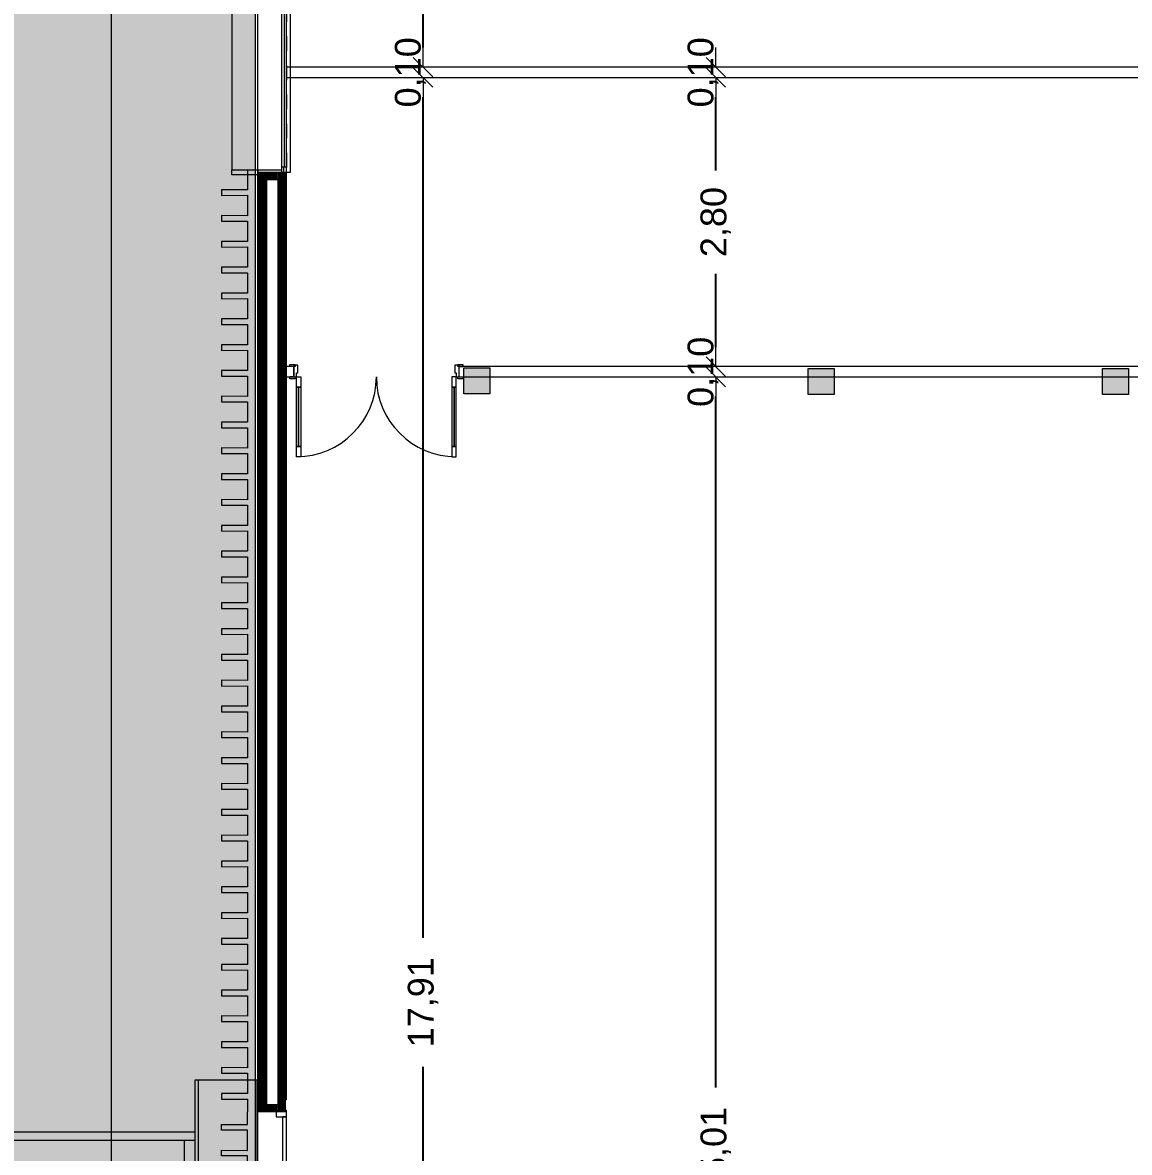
# Model space of a CAD drawing. Header units: millimetres. Extents: x 141848 to 1648660, y -821378 to -151356.
# Drawn here: x 216950 to 227662, y -245614 to -234675 of the extents above; entities that cross this region are included whole.
import ezdxf

# ---------------------------------------------------------------- set-up
doc = ezdxf.new("R2010")
doc.units = ezdxf.units.MM
doc.header["$MEASUREMENT"] = 0
doc.linetypes.add('Traits', pattern=[282.222223, 141.111112, -141.111112])
doc.linetypes.add('Wipeout_Contour', pattern=[1000, 0, -1000])
for name, color, linetype in [('Cars', 7, 'Continuous'), ('Cotations - 1_100', 7, 'Continuous'), ('Fenêtres ARCHICAD', 7, 'Continuous'), ('Nouveau_0', 7, 'Continuous'), ('Nouveau_Co-Structure', 7, 'Continuous'), ('Portes ARCHICAD', 7, 'Continuous'), ('Sols_ Dalles', 7, 'Continuous'), ('Structure - Murs extérieurs', 7, 'Continuous')]:
    doc.layers.add(name, color=color, linetype=linetype)
doc.styles.add('STYLE_GENERE_2', font='')
doc.styles.get('STYLE_GENERE_2').set_extended_font_data('Arial')
doc.dimstyles.new('STYLE_GENERE__4', dxfattribs={"dimtxt": 250, "dimasz": 190, "dimexe": 1.25, "dimexo": 0.625, "dimgap": 0, "dimtad": 1, "dimlfac": 0.001, "dimtxsty": 'STYLE_GENERE_2', "dimblk": 'ARROWHEAD_6', "dimblk1": 'ARROWHEAD_6', "dimblk2": 'ARROWHEAD_6', "dimcen": 2.5, "dimse1": 1, "dimse2": 1, "dimclrd": 7, "dimclre": 7, "dimclrt": 7, "dimazin": 3, "dimtfac": 1, "dimtmove": 0, "dimatfit": 3})
doc.dimstyles.new('STYLE_GENERE__5', dxfattribs={"dimtxt": 250, "dimasz": 190, "dimexe": 1.25, "dimexo": 0.625, "dimgap": 0, "dimtad": 1, "dimlfac": 0.001, "dimtxsty": 'STYLE_GENERE_2', "dimblk": 'ARROWHEAD_6', "dimblk1": 'ARROWHEAD_6', "dimblk2": 'ARROWHEAD_6', "dimcen": 2.5, "dimse1": 1, "dimse2": 1, "dimclrd": 7, "dimclre": 7, "dimclrt": 7, "dimazin": 3, "dimtfac": 1, "dimtmove": 0, "dimatfit": 3})
pattern_1 = [(45, (0, 175), (-55.684659, 55.684659), [0, -52.5, 0, -78.75]), (110, (175, 175), (74.000794, 26.934086), [0, -38.5, 0, -66.5])]
pattern_2 = [(45, (0, 175), (-55.684659, 55.684659), [0, -52.5, 0, -78.75]), (110, (175, 175), (74.000794, 26.934086), [0, -38.5, 0, -66.5])]
pattern_3 = [(45, (0, 0), (-7.0710678, 7.0710678), [])]

# ---------------------------------------------------------------- blocks, each defined once
blk = doc.blocks.new('Porte double 25_7')
at = {"layer": 'Portes ARCHICAD', "color": 7, "linetype": 'Continuous', "lineweight": 5}
for p, q in [((-772, 772), (-772, 672)), ((-732, 772), (-772, 772)), ((-732, 672), (-732, 772)), ((732, 672), (732, 772)), ((732, 772), (772, 772)), ((772, 772), (772, 672)), ((-772, 672), (-732, 672)), ((-752, 672), (-752, 100)), ((772, 672), (732, 672)), ((752, 672), (752, 100)), ((-837, 0), (-837, 19)), ((-837, 19), (-787, 19)), ((-787, 0), (-837, 0)), ((-800, 0), (-837, 0)), ((-800, 0), (-837, 0)), ((-772, 0), (-800, 0)), ((-800, 0), (-800, -115)), ((-800, 0), (-800, -100)), ((-800, 0), (-800, -100)), ((-787, 19), (-787, 0)), ((-732, 100), (-772, 100)), ((-772, 100), (-772, 0)), ((-772, -40), (-772, 0)), ((-772, 0), (-732, 0)), ((-732, 0), (-732, 100)), ((732, 0), (732, 100)), ((732, 100), (772, 100)), ((772, 0), (732, 0)), ((772, 100), (772, 0)), ((800, 0), (772, 0)), ((772, 0), (772, -40)), ((787, 19), (837, 19)), ((787, 0), (787, 19)), ((837, 0), (787, 0)), ((800, -115), (800, 0)), ((800, 0), (800, -100)), ((800, 0), (800, -100)), ((800, 0), (837, 0)), ((800, 0), (837, 0)), ((837, 19), (837, 0)), ((-837, -119), (-837, -100)), ((-837, -100), (-787, -100)), ((-800, -100), (-837, -100)), ((-800, -100), (-837, -100)), ((-787, -100), (-787, -119)), ((-760, -40), (-772, -40)), ((-760, -115), (-760, -40)), ((772, -40), (760, -40)), ((760, -40), (760, -115)), ((787, -100), (837, -100)), ((787, -119), (787, -100)), ((800, -100), (837, -100)), ((800, -100), (837, -100)), ((837, -100), (837, -119)), ((-787, -119), (-837, -119)), ((-800, -115), (-760, -115)), ((760, -115), (800, -115)), ((837, -119), (787, -119))]:
    blk.add_line(p, q, dxfattribs=at)
at = {"layer": 'Portes ARCHICAD', "color": 7, "linetype": 'Continuous', "lineweight": 5, "flags": 128}
for points in [[(-772, 672), (-772, 100), (-752, 100), (-752, 672)], [(-752, 672), (-752, 100), (-732, 100), (-732, 672)], [(752, 672), (752, 100), (732, 100), (732, 672)], [(772, 672), (772, 100), (752, 100), (752, 672)]]:
    blk.add_lwpolyline(points, close=True, dxfattribs=at)
at = {"layer": 'Portes ARCHICAD', "color": 7, "linetype": 'Continuous', "lineweight": 5}
for centre, start, end in [((-772, 0), 0, 90), ((772, 0), 90, 180)]:
    blk.add_arc(centre, 772, start, end, dxfattribs=at)
blk = doc.blocks.new('Mur_136_1', base_point=(219226, -248106))
at = {"layer": 'Structure - Murs extérieurs', "color": 7, "linetype": 'Continuous', "lineweight": 5}
for p, q in [((219491, -248021), (219491, -248106)), ((219491, -248106), (219506, -248106)), ((219574, -248006), (219537, -248006)), ((219574, -248106), (219537, -248106)), ((219574, -248106), (219574, -248006)), ((221174, -248006), (221211, -248006)), ((221174, -248106), (221174, -248006)), ((221174, -248106), (221211, -248106))]:
    blk.add_line(p, q, dxfattribs=at)
at = {"layer": 'Structure - Murs extérieurs', "color": 7, "linetype": 'Continuous', "lineweight": 5, "flags": 128}
for points in [[(219574, -248006), (219506, -248006)], [(219506, -248106), (219574, -248106)], [(233861, -248006), (221174, -248006)], [(221174, -248106), (236597, -248106)]]:
    blk.add_lwpolyline(points, dxfattribs=at)
at = {"layer": 'Portes ARCHICAD', "color": 7, "linetype": 'Continuous', "lineweight": 5, "zscale": 1000, "rotation": 180}
blk.add_blockref('Porte double 25_7', (220374, -248106), dxfattribs=at)
blk = doc.blocks.new('Mur_138_1', base_point=(219226, -245206))
at = {"layer": 'Structure - Murs extérieurs', "color": 7, "linetype": 'Continuous', "lineweight": 5}
for p, q in [((219506, -245106), (219491, -245106)), ((219491, -245106), (219491, -245206)), ((219491, -245206), (219506, -245206))]:
    blk.add_line(p, q, dxfattribs=at)
at = {"layer": 'Structure - Murs extérieurs', "color": 7, "linetype": 'Continuous', "lineweight": 5, "flags": 128}
for points in [[(233861, -245106), (219506, -245106)], [(219506, -245206), (233861, -245206)]]:
    blk.add_lwpolyline(points, dxfattribs=at)
blk = doc.blocks.new('Mur_140_1', base_point=(219226, -235206))
at = {"layer": 'Structure - Murs extérieurs', "linetype": 'Continuous', "lineweight": 5, "true_color": 0x5f5f5f}
h = blk.add_hatch(dxfattribs=at)
h.set_pattern_fill('Enduit_0001', color=251, style=0, pattern_type=2)
h.set_pattern_definition(pattern_1)
h.paths.add_polyline_path([(219226, -235121), (219226, -235121), (219226, -235136), (219226, -235136)])
h = blk.add_hatch(dxfattribs=at)
h.set_pattern_fill('Briques_terre_cuite__int_97', color=251, style=0, pattern_type=2)
h.set_pattern_definition([(45, (0, 0), (-7.0710678, 7.0710678), [])])
h.paths.add_polyline_path([(219226, -235206), (219226, -235206), (219226, -235136), (219226, -235136)])
h = blk.add_hatch(dxfattribs=at)
h.set_pattern_fill('Enduit_0001', color=251, style=0, pattern_type=2)
h.set_pattern_definition(pattern_1)
h.paths.add_polyline_path([(219226, -235221), (219226, -235221), (219226, -235206), (219226, -235206)])
at = {"layer": 'Structure - Murs extérieurs', "color": 7, "linetype": 'Continuous', "lineweight": 5}
for p, q in [((219226, -235136), (219226, -235136)), ((219226, -235206), (219226, -235206))]:
    blk.add_line(p, q, dxfattribs=at)
at = {"layer": 'Structure - Murs extérieurs', "color": 7, "linetype": 'Continuous', "lineweight": 5, "flags": 128}
for points in [[(219226, -235121), (219226, -235121)], [(219226, -235221), (219226, -235221)]]:
    blk.add_lwpolyline(points, dxfattribs=at)
blk = doc.blocks.new('Loading-Equipment_Dock-shelters_NORSUD_Retractible-Gate')
at = {"color": 251, "linetype": 'Continuous', "lineweight": 5, "true_color": 0x5f5f5f, "flags": 128}
for points in [[(-1636.016, -30.00005), (-1635, -30.00005), (1635, -30.00005), (1636.016, -30.00005), (1641.756, -30.00005), (1647.626, -30.00005), (1653.553, -30.00005), (1659.454, -30.00005), (1665.239, -30.00005), (1670.814, -30.00005), (1676.084, -30.00005), (1680.962, -30.00005), (1685.37, -30.00005), (1689.244, -30.00005), (1692.538, -30.00005), (1695.224, -30.00005), (1697.296, -30.00005), (1698.762, -30.00005), (1699.648, -30.00005), (1700, -30.00005), (1699.992, 0), (1699.648, 0), (1698.762, 0), (1697.296, 0), (1695.224, 0), (1692.538, 0), (1689.244, 0), (1685.37, 0), (1680.962, 0), (1676.084, 0), (1670.814, 0), (1665.239, 0), (1659.454, 0), (1653.553, 0), (1647.626, 0), (1641.756, 0), (1636.016, 0), (1635, 0), (-1635, 0), (-1636.016, 0), (-1641.756, 0), (-1647.626, 0), (-1653.553, 0), (-1659.454, 0), (-1665.24, 0), (-1670.814, 0), (-1676.084, 0), (-1680.962, 0), (-1685.37, 0), (-1689.244, 0), (-1692.538, 0), (-1695.224, 0), (-1697.296, 0), (-1698.762, 0), (-1699.648, 0), (-1700, 0), (-1699.992, -30.00005), (-1699.648, -30.00005), (-1698.762, -30.00005), (-1697.296, -30.00005), (-1695.224, -30.00005), (-1692.538, -30.00005), (-1689.244, -30.00005), (-1685.37, -30.00005), (-1680.962, -30.00005), (-1676.084, -30.00005), (-1670.814, -30.00005), (-1665.24, -30.00005), (-1659.454, -30.00005), (-1653.553, -30.00005), (-1647.626, -30.00005), (-1641.756, -30.00005)], [(-1700, -596.3749), (1700, -596.3749), (1700, -33.00335), (-1700, -33.00335)]]:
    blk.add_lwpolyline(points, close=True, dxfattribs=at)
blk = doc.blocks.new('Tôle profilée 25_10')
at = {"color": 7, "linetype": 'Continuous', "lineweight": 5}
for p, q in [((0, 9115), (0, 8926.5)), ((-250, 8927.5), (-250, 8900)), ((0, 8926.5), (-250, 8927.5)), ((-250, 8900), (-250, 8872.5)), ((-250, 8872.5), (0, 8873.5)), ((0, 8873.5), (0, 8676.5)), ((-250, 8677.5), (-250, 8650)), ((0, 8676.5), (-250, 8677.5)), ((-250, 8650), (-250, 8622.5)), ((-250, 8622.5), (0, 8623.5)), ((0, 8623.5), (0, 8426.5)), ((-250, 8427.5), (-250, 8400)), ((0, 8426.5), (-250, 8427.5)), ((-250, 8400), (-250, 8372.5)), ((-250, 8372.5), (0, 8373.5)), ((0, 8373.5), (0, 8176.5)), ((-250, 8177.5), (-250, 8150)), ((0, 8176.5), (-250, 8177.5)), ((-250, 8150), (-250, 8122.5)), ((-250, 8122.5), (0, 8123.5)), ((0, 8123.5), (0, 7926.5)), ((-250, 7927.5), (-250, 7900)), ((0, 7926.5), (-250, 7927.5)), ((-250, 7900), (-250, 7872.5)), ((-250, 7872.5), (0, 7873.5)), ((0, 7873.5), (0, 7676.5)), ((-250, 7677.5), (-250, 7650)), ((0, 7676.5), (-250, 7677.5)), ((-250, 7650), (-250, 7622.5)), ((-250, 7622.5), (0, 7623.5)), ((0, 7623.5), (0, 7426.5)), ((-250, 7427.5), (-250, 7400)), ((0, 7426.5), (-250, 7427.5)), ((-250, 7400), (-250, 7372.5)), ((-250, 7372.5), (0, 7373.5)), ((0, 7373.5), (0, 7176.5)), ((-250, 7177.5), (-250, 7150)), ((0, 7176.5), (-250, 7177.5)), ((-250, 7150), (-250, 7122.5)), ((-250, 7122.5), (0, 7123.5)), ((0, 7123.5), (0, 6926.5)), ((-250, 6927.5), (-250, 6900)), ((0, 6926.5), (-250, 6927.5)), ((-250, 6900), (-250, 6872.5)), ((-250, 6872.5), (0, 6873.5)), ((0, 6873.5), (0, 6676.5)), ((-250, 6677.5), (-250, 6650)), ((0, 6676.5), (-250, 6677.5)), ((-250, 6650), (-250, 6622.5)), ((-250, 6622.5), (0, 6623.5)), ((0, 6623.5), (0, 6426.5)), ((-250, 6427.5), (-250, 6400)), ((0, 6426.5), (-250, 6427.5)), ((-250, 6400), (-250, 6372.5)), ((-250, 6372.5), (0, 6373.5)), ((0, 6373.5), (0, 6176.5)), ((-250, 6177.5), (-250, 6150)), ((0, 6176.5), (-250, 6177.5)), ((-250, 6150), (-250, 6122.5)), ((-250, 6122.5), (0, 6123.5)), ((0, 6123.5), (0, 5926.5)), ((-250, 5927.5), (-250, 5900)), ((0, 5926.5), (-250, 5927.5)), ((-250, 5900), (-250, 5872.5)), ((-250, 5872.5), (0, 5873.5)), ((0, 5873.5), (0, 5676.5)), ((-250, 5677.5), (-250, 5650)), ((0, 5676.5), (-250, 5677.5)), ((-250, 5650), (-250, 5622.5)), ((-250, 5622.5), (0, 5623.5)), ((0, 5623.5), (0, 5426.5)), ((-250, 5427.5), (-250, 5400)), ((0, 5426.5), (-250, 5427.5)), ((-250, 5400), (-250, 5372.5)), ((-250, 5372.5), (0, 5373.5)), ((0, 5373.5), (0, 5176.5)), ((-250, 5177.5), (-250, 5150)), ((0, 5176.5), (-250, 5177.5)), ((-250, 5150), (-250, 5122.5)), ((-250, 5122.5), (0, 5123.5)), ((0, 5123.5), (0, 4926.5)), ((-250, 4927.5), (-250, 4900)), ((0, 4926.5), (-250, 4927.5)), ((-250, 4900), (-250, 4872.5)), ((-250, 4872.5), (0, 4873.5)), ((0, 4873.5), (0, 4676.5)), ((-250, 4677.5), (-250, 4650)), ((0, 4676.5), (-250, 4677.5)), ((-250, 4650), (-250, 4622.5)), ((-250, 4622.5), (0, 4623.5)), ((0, 4623.5), (0, 4426.5)), ((-250, 4427.5), (-250, 4400)), ((0, 4426.5), (-250, 4427.5)), ((-250, 4400), (-250, 4372.5)), ((-250, 4372.5), (0, 4373.5)), ((0, 4373.5), (0, 4176.5)), ((-250, 4177.5), (-250, 4150)), ((0, 4176.5), (-250, 4177.5)), ((-250, 4150), (-250, 4122.5)), ((-250, 4122.5), (0, 4123.5)), ((0, 4123.5), (0, 3926.5)), ((-250, 3927.5), (-250, 3900)), ((0, 3926.5), (-250, 3927.5)), ((-250, 3900), (-250, 3872.5)), ((-250, 3872.5), (0, 3873.5)), ((0, 3873.5), (0, 3676.5)), ((-250, 3677.5), (-250, 3650)), ((0, 3676.5), (-250, 3677.5)), ((-250, 3650), (-250, 3622.5)), ((-250, 3622.5), (0, 3623.5)), ((0, 3623.5), (0, 3426.5)), ((-250, 3427.5), (-250, 3400)), ((0, 3426.5), (-250, 3427.5)), ((-250, 3400), (-250, 3372.5)), ((-250, 3372.5), (0, 3373.5)), ((0, 3373.5), (0, 3176.5)), ((-250, 3177.5), (-250, 3150)), ((0, 3176.5), (-250, 3177.5)), ((-250, 3150), (-250, 3122.5)), ((-250, 3122.5), (0, 3123.5)), ((0, 3123.5), (0, 2926.5)), ((-250, 2927.5), (-250, 2900)), ((0, 2926.5), (-250, 2927.5)), ((-250, 2900), (-250, 2872.5)), ((-250, 2872.5), (0, 2873.5)), ((0, 2873.5), (0, 2676.5)), ((-250, 2677.5), (-250, 2650)), ((0, 2676.5), (-250, 2677.5)), ((-250, 2650), (-250, 2622.5)), ((-250, 2622.5), (0, 2623.5)), ((0, 2623.5), (0, 2426.5)), ((-250, 2427.5), (-250, 2400)), ((0, 2426.5), (-250, 2427.5)), ((-250, 2400), (-250, 2372.5)), ((-250, 2372.5), (0, 2373.5)), ((0, 2373.5), (0, 2176.5)), ((-250, 2177.5), (-250, 2150)), ((0, 2176.5), (-250, 2177.5)), ((-250, 2150), (-250, 2122.5)), ((-250, 2122.5), (0, 2123.5)), ((0, 2123.5), (0, 1926.5)), ((-250, 1927.5), (-250, 1900)), ((0, 1926.5), (-250, 1927.5)), ((-250, 1900), (-250, 1872.5)), ((-250, 1872.5), (0, 1873.5)), ((0, 1873.5), (0, 1676.5)), ((-250, 1677.5), (-250, 1650)), ((0, 1676.5), (-250, 1677.5)), ((-250, 1650), (-250, 1622.5)), ((-250, 1622.5), (0, 1623.5)), ((0, 1623.5), (0, 1426.5)), ((-250, 1427.5), (-250, 1400)), ((0, 1426.5), (-250, 1427.5)), ((-250, 1400), (-250, 1372.5)), ((-250, 1372.5), (0, 1373.5)), ((0, 1373.5), (0, 1176.5)), ((-250, 1177.5), (-250, 1150)), ((0, 1176.5), (-250, 1177.5)), ((-250, 1150), (-250, 1122.5)), ((-250, 1122.5), (0, 1123.5)), ((0, 1123.5), (0, 926.5)), ((-250, 927.5), (-250, 900)), ((0, 926.5), (-250, 927.5)), ((-250, 900), (-250, 872.5)), ((-250, 872.5), (0, 873.5)), ((0, 873.5), (0, 676.5)), ((-250, 677.5), (-250, 650)), ((0, 676.5), (-250, 677.5)), ((-250, 650), (-250, 622.5)), ((-250, 622.5), (0, 623.5)), ((0, 623.5), (0, 426.5)), ((-250, 427.5), (-250, 400)), ((0, 426.5), (-250, 427.5)), ((-250, 400), (-250, 372.5)), ((-250, 372.5), (0, 373.5)), ((0, 373.5), (0, 176.5)), ((-250, 177.5), (-250, 150)), ((0, 176.5), (-250, 177.5)), ((-250, 150), (-250, 122.5)), ((-250, 122.5), (0, 123.5)), ((0, 123.5), (0, 0))]:
    blk.add_line(p, q, dxfattribs=at)
blk = doc.blocks.new('Tôle profilée 25_45')
at = {"color": 7, "linetype": 'Continuous', "lineweight": 5}
for p, q in [((0, 2800), (0, 2676.5)), ((-250, 2677.5), (-250, 2650)), ((0, 2676.5), (-250, 2677.5)), ((-250, 2650), (-250, 2622.5)), ((-250, 2622.5), (0, 2623.5)), ((0, 2623.5), (0, 2426.5)), ((-250, 2427.5), (-250, 2400)), ((0, 2426.5), (-250, 2427.5)), ((-250, 2400), (-250, 2372.5)), ((-250, 2372.5), (0, 2373.5)), ((0, 2373.5), (0, 2176.5)), ((-250, 2177.5), (-250, 2150)), ((0, 2176.5), (-250, 2177.5)), ((-250, 2150), (-250, 2122.5)), ((-250, 2122.5), (0, 2123.5)), ((0, 2123.5), (0, 1926.5)), ((-250, 1927.5), (-250, 1900)), ((0, 1926.5), (-250, 1927.5)), ((-250, 1900), (-250, 1872.5)), ((-250, 1872.5), (0, 1873.5)), ((0, 1873.5), (0, 1676.5)), ((-250, 1677.5), (-250, 1650)), ((0, 1676.5), (-250, 1677.5)), ((-250, 1650), (-250, 1622.5)), ((-250, 1622.5), (0, 1623.5)), ((0, 1623.5), (0, 1426.5)), ((-250, 1427.5), (-250, 1400)), ((0, 1426.5), (-250, 1427.5)), ((-250, 1400), (-250, 1372.5)), ((-250, 1372.5), (0, 1373.5)), ((0, 1373.5), (0, 1176.5)), ((-250, 1177.5), (-250, 1150)), ((0, 1176.5), (-250, 1177.5)), ((-250, 1150), (-250, 1122.5)), ((-250, 1122.5), (0, 1123.5)), ((0, 1123.5), (0, 926.5)), ((-250, 927.5), (-250, 900)), ((0, 926.5), (-250, 927.5)), ((-250, 900), (-250, 872.5)), ((-250, 872.5), (0, 873.5)), ((0, 873.5), (0, 676.5)), ((-250, 677.5), (-250, 650)), ((0, 676.5), (-250, 677.5)), ((-250, 650), (-250, 622.5)), ((-250, 622.5), (0, 623.5)), ((0, 623.5), (0, 426.5)), ((-250, 427.5), (-250, 400)), ((0, 426.5), (-250, 427.5)), ((-250, 400), (-250, 372.5)), ((-250, 372.5), (0, 373.5)), ((0, 373.5), (0, 176.5)), ((-250, 177.5), (-250, 150)), ((0, 176.5), (-250, 177.5)), ((-250, 150), (-250, 122.5)), ((-250, 122.5), (0, 123.5)), ((0, 123.5), (0, 0))]:
    blk.add_line(p, q, dxfattribs=at)
blk = doc.blocks.new('Truck Elev 02 16')
at = {"layer": 'Cars', "color": 25, "linetype": 'Continuous', "lineweight": 5, "true_color": 0x9a6861}
for p, q in [((-15000, 1250), (-15000, -1250)), ((-14892, -1171), (-14892, 1171)), ((-15000, -1171), (-3393, -1171)), ((-15000, -1250), (-3393, -1250))]:
    blk.add_line(p, q, dxfattribs=at)
blk = doc.blocks.new('Fenêtre 25_2')
at = {"layer": 'Fenêtres ARCHICAD', "color": 7, "linetype": 'Continuous', "lineweight": 5}
for p, q in [((-775, 480), (-825, 480)), ((-825, 480), (-825, 230)), ((-775, 480), (775, 480)), ((-775, 230), (-775, 480)), ((825, 480), (775, 480)), ((775, 480), (775, 230)), ((825, 230), (825, 480)), ((-825, 230), (-775, 230)), ((-825, 230), (-800, 230)), ((-825, 230), (-800, 230)), ((-775, 230), (-800, 230)), ((-800, 230), (-800, 0)), ((-800, 215), (-800, 230)), ((-800, 215), (-800, 230)), ((-775, 0), (-775, 230)), ((800, 230), (775, 230)), ((775, 230), (775, 0)), ((775, 230), (825, 230)), ((800, 0), (800, 230)), ((800, 215), (800, 230)), ((800, 215), (800, 230)), ((800, 230), (825, 230)), ((800, 230), (825, 230)), ((-800, 145), (-800, 215)), ((-800, 145), (-800, 215)), ((-800, 145), (-800, 215)), ((-800, 145), (-800, 215)), ((800, 145), (800, 215)), ((800, 145), (800, 215)), ((800, 145), (800, 215)), ((800, 145), (800, 215)), ((-800, 0), (-775, 0)), ((775, 0), (800, 0)), ((-800, -20), (800, -20)), ((-800, -50), (-800, -83)), ((-800, -83), (800, -83)), ((800, -83), (800, -50))]:
    blk.add_line(p, q, dxfattribs=at)
at = {"layer": 'Fenêtres ARCHICAD', "color": 7, "linetype": 'Traits', "lineweight": 5}
blk.add_line((-800, -50), (800, -50), dxfattribs=at)
at = {"color": 254, "linetype": 'Wipeout_Contour', "lineweight": 0, "ltscale": 3003.33026}
blk.add_wipeout([(-750, 0), (-750, -50), (750, -50), (750, 0)], dxfattribs=at).dxf.layer = 'Fenêtres ARCHICAD'
at = {"layer": 'Fenêtres ARCHICAD', "color": 7, "linetype": 'Continuous', "lineweight": 5}
for p, q in [((-800, 35), (-800, 145)), ((-800, 35), (-800, 145)), ((-800, 35), (-800, 145)), ((-800, 35), (-800, 145)), ((800, 35), (800, 145)), ((800, 35), (800, 145)), ((800, 35), (800, 145)), ((800, 35), (800, 145)), ((-800, 0), (-800, 35)), ((-800, 0), (-800, 35)), ((-800, 0), (-750, 0)), ((-800, -35), (-800, 0)), ((-800, -35), (-800, 0)), ((-750, 0), (-750, -50)), ((-750, 0), (750, 0)), ((750, -50), (750, 0)), ((750, 0), (800, 0)), ((800, 0), (800, 35)), ((800, 0), (800, 35)), ((800, -35), (800, 0)), ((800, -35), (800, 0)), ((-800, -50), (-800, -35)), ((-800, -50), (-800, -35)), ((-750, -50), (-800, -50)), ((-750, -25), (750, -25)), ((750, -50), (-750, -50)), ((800, -50), (750, -50)), ((800, -50), (800, -35)), ((800, -50), (800, -35))]:
    blk.add_line(p, q, dxfattribs=at)
blk = doc.blocks.new('Porte garage coulissante verticale 25')
at = {"layer": 'Portes ARCHICAD', "color": 7, "linetype": 'Continuous', "lineweight": 5}
for p, q in [((-1350, 0), (-1400, 0)), ((-1400, 0), (-1400, -100)), ((-1400, 0), (-1400, -15)), ((-1400, 0), (-1400, -15)), ((1350, 0), (-1350, 0)), ((-1350, 0), (-1350, -40)), ((-1350, -100), (-1350, 0)), ((1350, -40), (1350, 0)), ((1400, 0), (1350, 0)), ((1350, 0), (1350, -100)), ((1400, -100), (1400, 0)), ((1400, 0), (1400, -15)), ((1400, 0), (1400, -15)), ((-1400, -15), (-1400, -85)), ((-1400, -15), (-1400, -85)), ((-1400, -85), (-1400, -100)), ((-1400, -85), (-1400, -100)), ((-1400, -85), (-1400, -100)), ((-1400, -85), (-1400, -100)), ((-1400, -100), (-1350, -100)), ((-1400, -100), (-1400, -195)), ((-1400, -100), (-1400, -195)), ((-1350, -40), (1350, -40)), ((1350, -100), (1400, -100)), ((1400, -15), (1400, -85)), ((1400, -15), (1400, -85)), ((1400, -85), (1400, -100)), ((1400, -85), (1400, -100)), ((1400, -85), (1400, -100)), ((1400, -85), (1400, -100)), ((1400, -100), (1400, -195)), ((1400, -100), (1400, -195)), ((-1400, -195), (-1400, -265)), ((-1400, -195), (-1400, -265)), ((1400, -195), (1400, -265)), ((1400, -195), (1400, -265)), ((-1400, -265), (-1400, -280)), ((1400, -265), (1400, -280))]:
    blk.add_line(p, q, dxfattribs=at)
blk = doc.blocks.new('ARROWHEAD_6')
at = {"color": 0, "linetype": 'Continuous', "lineweight": 0}
for p, q in [((0, 0), (-1, 0)), ((-0.5, -0.5), (0.5, 0.5))]:
    blk.add_line(p, q, dxfattribs=at)
blk = doc.blocks.new('*D1164')
at = {"color": 7}
for p, q in [((219696, -232042), (220003, -232042)), ((221003, -232042), (221311, -232042))]:
    blk.add_line(p, q, dxfattribs=at)
at = {"layer": 'Defpoints'}
for p in [(221501, -230006), (219506, -232042), (219506, -253115)]:
    blk.add_point(p, dxfattribs=at)
at = {"layer": 'Cotations - 1_100', "color": 7, "xscale": 190, "yscale": 190, "rotation": 180}
blk.add_blockref('ARROWHEAD_6', (219506, -232042), dxfattribs=at)
at = {"layer": 'Cotations - 1_100', "color": 7, "xscale": 190, "yscale": 190}
blk.add_blockref('ARROWHEAD_6', (221501, -232042), dxfattribs=at)
at = {"layer": 'Cotations - 1_100', "color": 7, "insert": (220503, -232042), "char_height": 250, "attachment_point": 5, "style": 'STYLE_GENERE_2'}
blk.add_mtext('\\A1;{\\pql;\\fArial|b0|i0|c0|p38;2,00}', dxfattribs=at)
blk = doc.blocks.new('*D1166')
at = {"color": 7}
for p, q in [((221791, -232042), (227156, -232042)), ((228406, -232042), (233771, -232042))]:
    blk.add_line(p, q, dxfattribs=at)
at = {"layer": 'Defpoints'}
for p in [(221601, -230006), (221601, -232042), (233961, -235456)]:
    blk.add_point(p, dxfattribs=at)
at = {"layer": 'Cotations - 1_100', "color": 7, "xscale": 190, "yscale": 190, "rotation": 180}
blk.add_blockref('ARROWHEAD_6', (221601, -232042), dxfattribs=at)
at = {"layer": 'Cotations - 1_100', "color": 7, "xscale": 190, "yscale": 190}
blk.add_blockref('ARROWHEAD_6', (233961, -232042), dxfattribs=at)
at = {"layer": 'Cotations - 1_100', "color": 7, "insert": (227781, -232042), "char_height": 250, "attachment_point": 5, "style": 'STYLE_GENERE_2'}
blk.add_mtext('\\A1;{\\pql;\\fArial|b0|i0|c0|p38;12,36}', dxfattribs=at)
blk = doc.blocks.new('*D1168')
at = {"layer": 'Defpoints'}
for p in [(231726, -235106), (220826, -235206), (231726, -235206)]:
    blk.add_point(p, dxfattribs=at)
at = {"layer": 'Cotations - 1_100', "color": 7, "xscale": 190, "yscale": 190}
for p, rotation in [((220826, -235106), 270), ((220826, -235206), 90)]:
    blk.add_blockref('ARROWHEAD_6', p, dxfattribs=dict(at, rotation=rotation))
at = {"layer": 'Cotations - 1_100', "color": 7, "insert": (220701, -235156), "char_height": 250, "attachment_point": 5, "rotation": 90, "style": 'STYLE_GENERE_2'}
blk.add_mtext('\\A1;{\\pql;\\fArial|b0|i0|c0|p38;0,10}', dxfattribs=at)
blk = doc.blocks.new('*D1169')
at = {"color": 7}
for p, q in [((220826, -228079), (220826, -222493)), ((220826, -234916), (220826, -229329))]:
    blk.add_line(p, q, dxfattribs=at)
at = {"layer": 'Defpoints'}
for p in [(220803, -222303), (220826, -235106), (231726, -235106)]:
    blk.add_point(p, dxfattribs=at)
at = {"layer": 'Cotations - 1_100', "color": 7, "xscale": 190, "yscale": 190}
for p, rotation in [((220826, -222303), 90), ((220826, -235106), 270)]:
    blk.add_blockref('ARROWHEAD_6', p, dxfattribs=dict(at, rotation=rotation))
at = {"layer": 'Cotations - 1_100', "color": 7, "insert": (220826, -228704), "char_height": 250, "attachment_point": 5, "rotation": 90, "style": 'STYLE_GENERE_2'}
blk.add_mtext('\\A1;{\\pql;\\fArial|b0|i0|c0|p38;12,80}', dxfattribs=at)
blk = doc.blocks.new('*D1179')
at = {"layer": 'Defpoints'}
for p in [(219506, -238006), (219506, -238106), (223659, -238106)]:
    blk.add_point(p, dxfattribs=at)
at = {"layer": 'Cotations - 1_100', "color": 7, "xscale": 190, "yscale": 190}
for p, rotation in [((223659, -238006), 270), ((223659, -238106), 90)]:
    blk.add_blockref('ARROWHEAD_6', p, dxfattribs=dict(at, rotation=rotation))
at = {"layer": 'Cotations - 1_100', "color": 7, "insert": (223534, -238056), "char_height": 250, "attachment_point": 5, "rotation": 90, "style": 'STYLE_GENERE_2'}
blk.add_mtext('\\A1;{\\pql;\\fArial|b0|i0|c0|p38;0,10}', dxfattribs=at)
blk = doc.blocks.new('*D1180')
at = {"color": 7}
for p, q in [((223659, -236106), (223659, -235396)), ((223659, -237816), (223659, -237106))]:
    blk.add_line(p, q, dxfattribs=at)
at = {"layer": 'Defpoints'}
for p in [(231726, -235206), (219506, -238006), (223659, -238006)]:
    blk.add_point(p, dxfattribs=at)
at = {"layer": 'Cotations - 1_100', "color": 7, "xscale": 190, "yscale": 190}
for p, rotation in [((223659, -235206), 90), ((223659, -238006), 270)]:
    blk.add_blockref('ARROWHEAD_6', p, dxfattribs=dict(at, rotation=rotation))
at = {"layer": 'Cotations - 1_100', "color": 7, "insert": (223659, -236606), "char_height": 250, "attachment_point": 5, "rotation": 90, "style": 'STYLE_GENERE_2'}
blk.add_mtext('\\A1;{\\pql;\\fArial|b0|i0|c0|p38;2,80}', dxfattribs=at)
blk = doc.blocks.new('*D1181')
at = {"layer": 'Defpoints'}
for p in [(231726, -235106), (223659, -235206), (231726, -235206)]:
    blk.add_point(p, dxfattribs=at)
at = {"layer": 'Cotations - 1_100', "color": 7, "xscale": 190, "yscale": 190}
for p, rotation in [((223659, -235106), 270), ((223659, -235206), 90)]:
    blk.add_blockref('ARROWHEAD_6', p, dxfattribs=dict(at, rotation=rotation))
at = {"layer": 'Cotations - 1_100', "color": 7, "insert": (223534, -235156), "char_height": 250, "attachment_point": 5, "rotation": 90, "style": 'STYLE_GENERE_2'}
blk.add_mtext('\\A1;{\\pql;\\fArial|b0|i0|c0|p38;0,10}', dxfattribs=at)
blk = doc.blocks.new('*D1186')
at = {"color": 7}
for p, q in [((220826, -243535), (220826, -235396)), ((220826, -252925), (220826, -244785))]:
    blk.add_line(p, q, dxfattribs=at)
at = {"layer": 'Defpoints'}
for p in [(231726, -235206), (219506, -253115), (220826, -253115)]:
    blk.add_point(p, dxfattribs=at)
at = {"layer": 'Cotations - 1_100', "color": 7, "xscale": 190, "yscale": 190}
for p, rotation in [((220826, -235206), 90), ((220826, -253115), 270)]:
    blk.add_blockref('ARROWHEAD_6', p, dxfattribs=dict(at, rotation=rotation))
at = {"layer": 'Cotations - 1_100', "color": 7, "insert": (220826, -244160), "char_height": 250, "attachment_point": 5, "rotation": 90, "style": 'STYLE_GENERE_2'}
blk.add_mtext('\\A1;{\\pql;\\fArial|b0|i0|c0|p38;17,91}', dxfattribs=at)
blk = doc.blocks.new('*D1190')
at = {"color": 7}
for p, q in [((223659, -244985), (223659, -238296)), ((223659, -252925), (223659, -246235))]:
    blk.add_line(p, q, dxfattribs=at)
at = {"layer": 'Defpoints'}
for p in [(219506, -238106), (219506, -253115), (223659, -253115)]:
    blk.add_point(p, dxfattribs=at)
at = {"layer": 'Cotations - 1_100', "color": 7, "xscale": 190, "yscale": 190}
for p, rotation in [((223659, -238106), 90), ((223659, -253115), 270)]:
    blk.add_blockref('ARROWHEAD_6', p, dxfattribs=dict(at, rotation=rotation))
at = {"layer": 'Cotations - 1_100', "color": 7, "insert": (223659, -245610), "char_height": 250, "attachment_point": 5, "rotation": 90, "style": 'STYLE_GENERE_2'}
blk.add_mtext('\\A1;{\\pql;\\fArial|b0|i0|c0|p38;15,01}', dxfattribs=at)

msp = doc.modelspace()

# ---------------------------------------------------------------- hatches: boundary and pattern name
at = {"linetype": 'Continuous', "lineweight": 0, "true_color": 0x6f6f6f}
h = msp.add_hatch(color=8, dxfattribs=at)
h.paths.add_polyline_path([(141848.442, -295062.571), (269220.821, -293826.868), (269220.821, -270902.734), (268763.049, -270902.734), (254213.6, -271040.575), (254213.6, -163437.635), (153156.2, -163437.635), (153156.2, -271040.575), (153182.962, -271040.57), (153183.146, -272000.514, -0.409427364), (149183.681, -275935.042), (141848.442, -275935.042)])
h.paths.add_polyline_path([(158435.584, -260639.953), (155145.584, -260639.953), (155145.584, -248364.953), (155145.584, -243089.974), (155145.584, -242189.974), (158435.584, -242189.974)], flags=0)
h.paths.add_polyline_path([(161503.433, -171995.57), (161503.433, -193810.571), (161503.433, -230015.57), (161503.433, -260810.571), (196775.042, -260810.571), (196775.042, -222495.57), (186955.542, -222495.57), (186955.542, -218295.57), (196754.55, -218295.57), (196754.55, -208495.57), (196754.55, -204495.57), (193355.542, -204495.57), (193355.542, -195161.535), (195576.034, -195161.535), (195576.034, -189810.571), (217850.068, -189810.571), (217850.068, -262266.885), (245610.045, -262266.885), (245610.045, -253395.571), (245626.034, -253395.571), (246426.034, -253395.571), (247826.034, -253395.571), (247826.034, -248005.571), (247826.034, -246605.571), (245626.034, -246605.571), (245610.045, -246605.571), (245610.045, -171995.57), (212806.28, -171995.57)], flags=0)
h.paths.add_polyline_path([(162737.042, -269433.913, -0.09031866), (162858.773, -268727.623, -0.201448728), (163912.639, -267592.74, -0.104211445), (164718.006, -267415.055), (165317.979, -267409.371, -0.104044608), (166125.354, -267571.244, -0.238255457), (167284.257, -268953.318, -0.055188622), (167336.836, -269390.334), (167338.931, -269611.438), (167351.046, -270890.267), (167092.583, -271892.761, -0.267949192), (165370.083, -272909.124), (164770.11, -272914.808, -0.193717464), (163379.252, -272370.185, -0.070568756), (163028.663, -271931.262, -0.131652498), (162751.253, -270933.845)], flags=0)
h.paths.add_polyline_path([(175327.752, -275599.002, -0.415791099), (173316.986, -273599.031), (173316.986, -273452.052), (173330.488, -267377.824, -0.380556701), (175316.986, -265609.826), (175394.714, -265609.826), (175394.714, -270609.826), (190394.714, -270609.826), (190394.714, -265609.826), (195356.191, -265609.826, -0.414213562), (196856.191, -267109.826), (196856.191, -273660.699, -0.345501612), (195137.285, -275433.432)], flags=0)
h.paths.add_polyline_path([(205510.093, -271504.083, -0.134473934), (205230.948, -270484.937), (205230.948, -268984.937, -0.414213562), (207230.948, -266984.937), (207830.948, -266984.937, -0.414213562), (209830.948, -268984.937), (209830.948, -270484.937, -0.128820346), (209574.03, -271465.581, -0.270936291), (207830.948, -272484.937), (207230.948, -272484.937, -0.264979997)], flags=0)
h.paths.add_polyline_path([(217862.687, -273329.325), (217869.949, -267730.336, -0.098561509), (218100.718, -266943.721), (218117.681, -266951.545, -0.258849002), (219955.479, -265605.827), (219953.141, -265587.294), (220637.569, -265587.294), (220637.569, -265687.294), (220637.569, -270687.294), (250537.569, -270687.294), (250537.569, -265687.294), (252208.004, -265687.294), (254186.294, -265687.294), (254186.294, -267687.294), (254186.294, -271062.255, 0.001345761), (254186.323, -271073.021), (254197.209, -273095.233, -0.414213562), (252208.004, -275105.97), (243484.534, -275105.97, -0.005188955), (243431.438, -275116.103), (235447.992, -275196.191), (220071.012, -275253.24, -0.386553331), (217873.089, -273475.385, -0.025189219)], flags=0)
at = {"layer": 'Nouveau_Co-Structure', "linetype": 'Continuous', "lineweight": 5}
for points in [[(221221.065, -238018.894), (221221.065, -238268.894), (221471.065, -238268.894), (221471.065, -238018.894)], [(221221.065, -238018.894), (221221.065, -238268.894), (221471.065, -238268.894), (221471.065, -238018.894)], [(224554.22, -238023.965), (224554.22, -238273.965), (224804.22, -238273.965), (224804.22, -238023.965)], [(224554.22, -238023.965), (224554.22, -238273.965), (224804.22, -238273.965), (224804.22, -238023.965)], [(227402.043, -238023.965), (227402.043, -238273.965), (227652.043, -238273.965), (227652.043, -238023.965)], [(227402.043, -238023.965), (227402.043, -238273.965), (227652.043, -238273.965), (227652.043, -238023.965)]]:
    msp.add_hatch(color=1, dxfattribs=at).paths.add_polyline_path(points)
at = {"layer": 'Sols_ Dalles', "linetype": 'Continuous', "lineweight": 0, "true_color": 0x2e271c}
msp.add_hatch(color=250, dxfattribs=at).paths.add_polyline_path([(161503.433, -171995.57), (161503.433, -230015.57), (161503.433, -260810.571), (196775.042, -260810.571), (196775.042, -260795.571), (196775.042, -258649.982), (196775.042, -258010.558), (196775.042, -222495.57), (186955.542, -222495.57), (186955.542, -218295.57), (196754.55, -218295.57), (196754.55, -204495.57), (193355.542, -204495.57), (193355.542, -195161.535), (195576.034, -195161.535), (195576.034, -189810.571), (217805.542, -189810.571), (217805.542, -253395.57), (217805.542, -253415.571), (219205.542, -253415.571), (219205.542, -253395.57), (219205.542, -188410.571), (191955.542, -188410.571), (191955.542, -190035.076), (194140.476, -190023.061), (194160.967, -193749.52), (191976.034, -193761.535), (191955.542, -200380.57), (191955.542, -205895.57), (195354.55, -205895.57), (195354.55, -216895.57), (185555.542, -216895.57), (185555.542, -223895.57), (195354.55, -223895.57), (195354.55, -258649.982), (195354.55, -259410.571), (163990.222, -259410.571), (162860.681, -259410.571), (162860.681, -231415.57), (162860.681, -173395.57), (244226.034, -173395.57), (244226.034, -248005.571), (245626.034, -248005.571), (246426.034, -248005.571), (246426.034, -251817.03), (245610.045, -251817.03), (244211.034, -251817.03), (244211.034, -253395.571), (246426.034, -253395.571), (247826.034, -253395.571), (247826.034, -248005.571), (247826.034, -246605.571), (245626.034, -246605.571), (245626.034, -171995.57)])

# ---------------------------------------------------------------- linework, layer by layer
at = {"layer": 'Nouveau_Co-Structure', "color": 7, "linetype": 'Continuous', "lineweight": 5}
for points in [[(221221.065, -238018.894), (221471.065, -238018.894), (221471.065, -238268.894), (221221.065, -238268.894)], [(221221.065, -238018.894), (221471.065, -238018.894), (221471.065, -238268.894), (221221.065, -238268.894)], [(224554.22, -238023.965), (224804.22, -238023.965), (224804.22, -238273.965), (224554.22, -238273.965)], [(224554.22, -238023.965), (224804.22, -238023.965), (224804.22, -238273.965), (224554.22, -238273.965)], [(227402.043, -238023.965), (227652.043, -238023.965), (227652.043, -238273.965), (227402.043, -238273.965)], [(227402.043, -238023.965), (227652.043, -238023.965), (227652.043, -238273.965), (227402.043, -238273.965)]]:
    msp.add_lwpolyline(points, close=True, dxfattribs=at)
at = {"layer": 'Sols_ Dalles', "color": 250, "linetype": 'Continuous', "lineweight": 5, "true_color": 0x1f1f1f}
msp.add_lwpolyline([(217805.542, -189810.571), (217805.542, -253395.57), (217805.542, -253415.571), (219205.542, -253415.571), (219205.542, -253395.57), (219205.542, -188410.571)], dxfattribs=at)

# ---------------------------------------------------------------- block references
at = {"color": 7, "linetype": 'Continuous', "lineweight": 5, "zscale": 1000}
msp.add_blockref('Tôle profilée 25_10', (219125.542, -245220.571), dxfattribs=at)
at = {"color": 251, "linetype": 'Continuous', "lineweight": 5, "true_color": 0x5f5f5f, "xscale": -1, "zscale": 1000, "rotation": 90}
msp.add_blockref('Loading-Equipment_Dock-shelters_NORSUD_Retractible-Gate', (218620.045, -246612.441), dxfattribs=at)
at = {"color": 7, "linetype": 'Continuous', "lineweight": 5, "xscale": -1, "zscale": 1000, "rotation": 180}
msp.add_blockref('Tôle profilée 25_45', (219125.542, -245220.571), dxfattribs=at)
at = {"layer": 'Cars', "color": 7, "linetype": 'Continuous', "lineweight": 5, "zscale": 1000, "rotation": 180}
msp.add_blockref('Truck Elev 02 16', (203619.963, -246668.24), dxfattribs=at)
at = {"layer": 'Structure - Murs extérieurs', "color": 7, "lineweight": 5}
for name, p in [('Mur_138_1', (219225.542, -235205.571)), ('Mur_136_1', (219225.542, -238105.571))]:
    msp.add_blockref(name, p, dxfattribs=at)

# ---------------------------------------------------------------- dimensions: what is measured, and where the dimension line sits
at = {"layer": 'Cotations - 1_100', "color": 7, "linetype": 'Continuous', "lineweight": 5}
for base, p1, p2, picture, middle in [((220826.354, -235105.571), (231725.788, -235105.571), (220803.174, -222303.387), '*D1169', (220826.354, -228704.479)), ((220826.354, -235205.571), (231725.788, -235205.571), (231725.788, -235105.571), '*D1168', (220701.354, -235155.571)), ((223658.787, -235205.571), (231725.788, -235205.571), (231725.788, -235105.571), '*D1181', (223533.787, -235155.571))]:
    dim = msp.add_linear_dim(base=base, p1=p1, p2=p2, angle=90, dimstyle='STYLE_GENERE__4', override={"dimzin": 0}, dxfattribs=at)
    dim.commit()
    dim.dimension.update_dxf_attribs({"geometry": picture, "text_midpoint": middle})
dim = msp.add_linear_dim(base=(221600.542, -232042.238), p1=(221600.542, -230005.571), p2=(233961.034, -235455.571), dimstyle='STYLE_GENERE__5', override={"dimzin": 0}, dxfattribs=at)
dim.commit()
dim.dimension.update_dxf_attribs({"geometry": '*D1166', "text_midpoint": (227780.788, -232042.238)})

# ---------------------------------------------------------------- next in the draw order: block references
at = {"layer": 'Structure - Murs extérieurs', "color": 211, "lineweight": 5, "true_color": 0xfe55ff}
msp.add_blockref('Mur_140_1', (219225.542, -235205.571), dxfattribs=at)

# ---------------------------------------------------------------- next in the draw order: linework, layer by layer
at = {"layer": 'Nouveau_0', "color": 7, "linetype": 'Continuous', "lineweight": 5}
msp.add_lwpolyline([(244226.034, -173395.57), (244226.034, -253395.57), (219226.034, -253395.57), (219226.034, -173395.57)], close=True, dxfattribs=at)

# ---------------------------------------------------------------- next in the draw order: wipeouts: each hides what was drawn before it
at = {"color": 254, "linetype": 'Wipeout_Contour', "lineweight": 0, "ltscale": 1302280.262703505}
msp.add_wipeout([(219225.542, -245220.571), (219240.542, -245220.571), (219240.542, -236124.869), (219225.542, -236124.869)], dxfattribs=at)
at = {"color": 254, "linetype": 'Wipeout_Contour', "lineweight": 0, "ltscale": 1302823.003146906}
msp.add_wipeout([(219490.542, -236124.869), (219490.542, -245105.571), (219505.542, -245105.571), (219505.542, -236124.869)], dxfattribs=at)
at = {"color": 254, "linetype": 'Wipeout_Contour', "lineweight": 0, "ltscale": 1316412.341644092}
msp.add_wipeout([(219490.542, -245220.571), (219505.542, -245220.571), (219505.542, -245205.571), (219490.542, -245205.571)], dxfattribs=at)

# ---------------------------------------------------------------- next in the draw order: hatches: boundary and pattern name
at = {"linetype": 'Continuous', "lineweight": 5, "true_color": 0x5f5f5f}
h = msp.add_hatch(dxfattribs=at)
h.set_pattern_fill('Enduit_0001', color=251, style=0, pattern_type=2)
h.set_pattern_definition(pattern_2)
h.paths.add_polyline_path([(219225.542, -245220.571), (219240.542, -245220.571), (219240.542, -236124.869), (219225.542, -236124.869)])
h = msp.add_hatch(dxfattribs=at)
h.set_pattern_fill('Enduit_0001', color=251, style=0, pattern_type=2)
h.set_pattern_definition(pattern_2)
h.paths.add_polyline_path([(219490.542, -236124.869), (219490.542, -245105.571), (219505.542, -245105.571), (219505.542, -236124.869)])
h = msp.add_hatch(dxfattribs=at)
h.set_pattern_fill('Enduit_0001', color=251, style=0, pattern_type=2)
h.set_pattern_definition(pattern_2)
h.paths.add_polyline_path([(219490.542, -245220.571), (219505.542, -245220.571), (219505.542, -245205.571), (219490.542, -245205.571)])

# ---------------------------------------------------------------- next in the draw order: wipeouts: each hides what was drawn before it
at = {"color": 254, "linetype": 'Wipeout_Contour', "lineweight": 0, "ltscale": 1302393.879532534}
msp.add_wipeout([(219310.542, -236194.869), (219240.542, -236124.869), (219240.542, -245220.571), (219310.542, -245150.571)], dxfattribs=at)

# ---------------------------------------------------------------- next in the draw order: hatches: boundary and pattern name
at = {"linetype": 'Continuous', "lineweight": 5, "true_color": 0x5f5f5f}
h = msp.add_hatch(dxfattribs=at)
h.set_pattern_fill('Briques_terre_cuite__int_97', color=251, style=0, pattern_type=2)
h.set_pattern_definition(pattern_3)
h.paths.add_polyline_path([(219310.542, -236194.869), (219240.542, -236124.869), (219240.542, -245220.571), (219310.542, -245150.571)])

# ---------------------------------------------------------------- next in the draw order: wipeouts: each hides what was drawn before it
at = {"color": 254, "linetype": 'Wipeout_Contour', "lineweight": 0, "ltscale": 1302635.501093489}
msp.add_wipeout([(219310.542, -236194.869), (219310.542, -245150.571), (219420.542, -245150.571), (219420.542, -236194.869)], dxfattribs=at)

# ---------------------------------------------------------------- next in the draw order: wipeouts: each hides what was drawn before it
at = {"color": 254, "linetype": 'Wipeout_Contour', "lineweight": 0, "ltscale": 1302879.807024971}
msp.add_wipeout([(219490.542, -236124.869), (219420.542, -236124.869), (219420.542, -245220.571), (219490.542, -245220.571)], dxfattribs=at)

# ---------------------------------------------------------------- next in the draw order: hatches: boundary and pattern name
at = {"linetype": 'Continuous', "lineweight": 5, "true_color": 0x5f5f5f}
h = msp.add_hatch(dxfattribs=at)
h.set_pattern_fill('Briques_terre_cuite__int_97', color=251, style=0, pattern_type=2)
h.set_pattern_definition(pattern_3)
h.paths.add_polyline_path([(219490.542, -236124.869), (219420.542, -236124.869), (219420.542, -245220.571), (219490.542, -245220.571)])

# ---------------------------------------------------------------- next in the draw order: linework, layer by layer
at = {"color": 7, "linetype": 'Continuous', "lineweight": 5}
for p, q in [((219490.542, -245105.571), (219490.542, -236124.869)), ((219505.542, -236124.869), (219490.542, -236124.869)), ((219505.542, -245105.571), (219490.542, -245105.571)), ((219490.542, -245105.571), (219490.542, -245205.571)), ((219490.542, -245205.571), (219505.542, -245205.571)), ((219490.542, -245220.571), (219490.542, -245205.571)), ((219505.542, -245220.571), (219490.542, -245220.571))]:
    msp.add_line(p, q, dxfattribs=at)
at = {"color": 7, "linetype": 'Continuous', "lineweight": 5, "flags": 128}
for points in [[(219505.542, -245105.571), (219505.542, -236124.869)], [(219505.542, -245220.571), (219505.542, -245205.571)]]:
    msp.add_lwpolyline(points, dxfattribs=at)

# ---------------------------------------------------------------- next in the draw order: dimensions: what is measured, and where the dimension line sits
at = {"layer": 'Cotations - 1_100', "color": 7, "linetype": 'Continuous', "lineweight": 5}
for base, p1, p2, picture, middle in [((223658.787, -238105.571), (219505.542, -238105.571), (219505.542, -238005.571), '*D1179', (223533.787, -238055.571)), ((223658.787, -253114.681), (219505.542, -253114.681), (219505.542, -238105.571), '*D1190', (223658.787, -245610.126))]:
    dim = msp.add_linear_dim(base=base, p1=p1, p2=p2, angle=90, dimstyle='STYLE_GENERE__4', override={"dimzin": 0}, dxfattribs=at)
    dim.commit()
    dim.dimension.update_dxf_attribs({"geometry": picture, "text_midpoint": middle})

# ---------------------------------------------------------------- next in the draw order: wipeouts: each hides what was drawn before it
at = {"color": 254, "linetype": 'Wipeout_Contour', "lineweight": 0, "ltscale": 1289247.892233699}
msp.add_wipeout([(219310.542, -236194.869), (219420.542, -236194.869), (219420.542, -236124.869), (219240.542, -236124.869)], dxfattribs=at)
at = {"color": 254, "linetype": 'Wipeout_Contour', "lineweight": 0, "ltscale": 1315930.026714784}
msp.add_wipeout([(219310.542, -245150.571), (219240.542, -245220.571), (219420.542, -245220.571), (219420.542, -245150.571)], dxfattribs=at)

# ---------------------------------------------------------------- next in the draw order: hatches: boundary and pattern name
at = {"linetype": 'Continuous', "lineweight": 5, "true_color": 0x5f5f5f}
h = msp.add_hatch(dxfattribs=at)
h.set_pattern_fill('Briques_terre_cuite__int_97', color=251, style=0, pattern_type=2)
h.set_pattern_definition(pattern_3)
h.paths.add_polyline_path([(219310.542, -236194.869), (219420.542, -236194.869), (219420.542, -236124.869), (219240.542, -236124.869)])
h = msp.add_hatch(dxfattribs=at)
h.set_pattern_fill('Briques_terre_cuite__int_97', color=251, style=0, pattern_type=2)
h.set_pattern_definition(pattern_3)
h.paths.add_polyline_path([(219310.542, -245150.571), (219240.542, -245220.571), (219420.542, -245220.571), (219420.542, -245150.571)])

# ---------------------------------------------------------------- next in the draw order: linework, layer by layer
at = {"color": 7, "linetype": 'Continuous', "lineweight": 5}
for p, q in [((219225.542, -236124.869), (219225.542, -236149.869)), ((219240.542, -236124.869), (219225.542, -236124.869)), ((219240.542, -236124.869), (219240.542, -245220.571)), ((219310.542, -236124.869), (219240.542, -236124.869)), ((219310.542, -236124.869), (219240.542, -236124.869)), ((219420.542, -236124.869), (219310.542, -236124.869)), ((219420.542, -236124.869), (219310.542, -236124.869)), ((219455.542, -236124.869), (219420.542, -236124.869)), ((219490.542, -236124.869), (219455.542, -236124.869)), ((219310.542, -236194.869), (219310.542, -245150.571)), ((219310.542, -236194.869), (219420.542, -236194.869)), ((219420.542, -236194.87), (219420.542, -245150.571)), ((219310.542, -245150.571), (219420.542, -245150.571)), ((219240.542, -245220.571), (219225.542, -245220.571)), ((219310.542, -245220.571), (219240.542, -245220.571)), ((219310.542, -245220.571), (219240.542, -245220.571)), ((219405.542, -245220.571), (219310.542, -245220.571)), ((219405.542, -245220.571), (219310.542, -245220.571)), ((219420.542, -245220.571), (219405.542, -245220.571)), ((219420.542, -245220.571), (219405.542, -245220.571)), ((219490.542, -245220.571), (219420.542, -245220.571))]:
    msp.add_line(p, q, dxfattribs=at)
at = {"color": 7, "linetype": 'Continuous', "lineweight": 5, "flags": 128}
msp.add_lwpolyline([(219225.542, -236124.869), (219225.542, -245220.571)], dxfattribs=at)

# ---------------------------------------------------------------- next in the draw order: block references
at = {"layer": 'Portes ARCHICAD', "color": 7, "linetype": 'Continuous', "lineweight": 5, "zscale": 1000, "rotation": 270}
msp.add_blockref('Porte garage coulissante verticale 25', (219505.542, -246620.571), dxfattribs=at)

# ---------------------------------------------------------------- next in the draw order: block references
at = {"layer": 'Fenêtres ARCHICAD', "color": 7, "linetype": 'Continuous', "lineweight": 5, "xscale": -1, "zscale": 1000, "rotation": 90}
msp.add_blockref('Fenêtre 25_2', (219455.542, -235324.869), dxfattribs=at)

# ---------------------------------------------------------------- next in the draw order: dimensions: what is measured, and where the dimension line sits
at = {"layer": 'Cotations - 1_100', "color": 7, "linetype": 'Continuous', "lineweight": 5}
dim = msp.add_linear_dim(base=(219505.54197204, -232042.238420077), p1=(219505.54197204, -253114.681114099), p2=(221500.541972041, -230005.571290868), dimstyle='STYLE_GENERE__5', override={"dimzin": 0}, dxfattribs=at)
dim.commit()
dim.dimension.update_dxf_attribs({"geometry": '*D1164', "text_midpoint": (220503.04197204, -232042.238420077)})
for base, p1, picture, middle in [((223658.787, -238005.571), (219505.542, -238005.571), '*D1180', (223658.787, -236605.571)), ((220826.354, -253114.681), (219505.542, -253114.681), '*D1186', (220826.354, -244160.126))]:
    dim = msp.add_linear_dim(base=base, p1=p1, p2=(231725.788, -235205.571), angle=90, dimstyle='STYLE_GENERE__4', override={"dimzin": 0}, dxfattribs=at)
    dim.commit()
    dim.dimension.update_dxf_attribs({"geometry": picture, "text_midpoint": middle})

doc.saveas('drawing.dxf')
